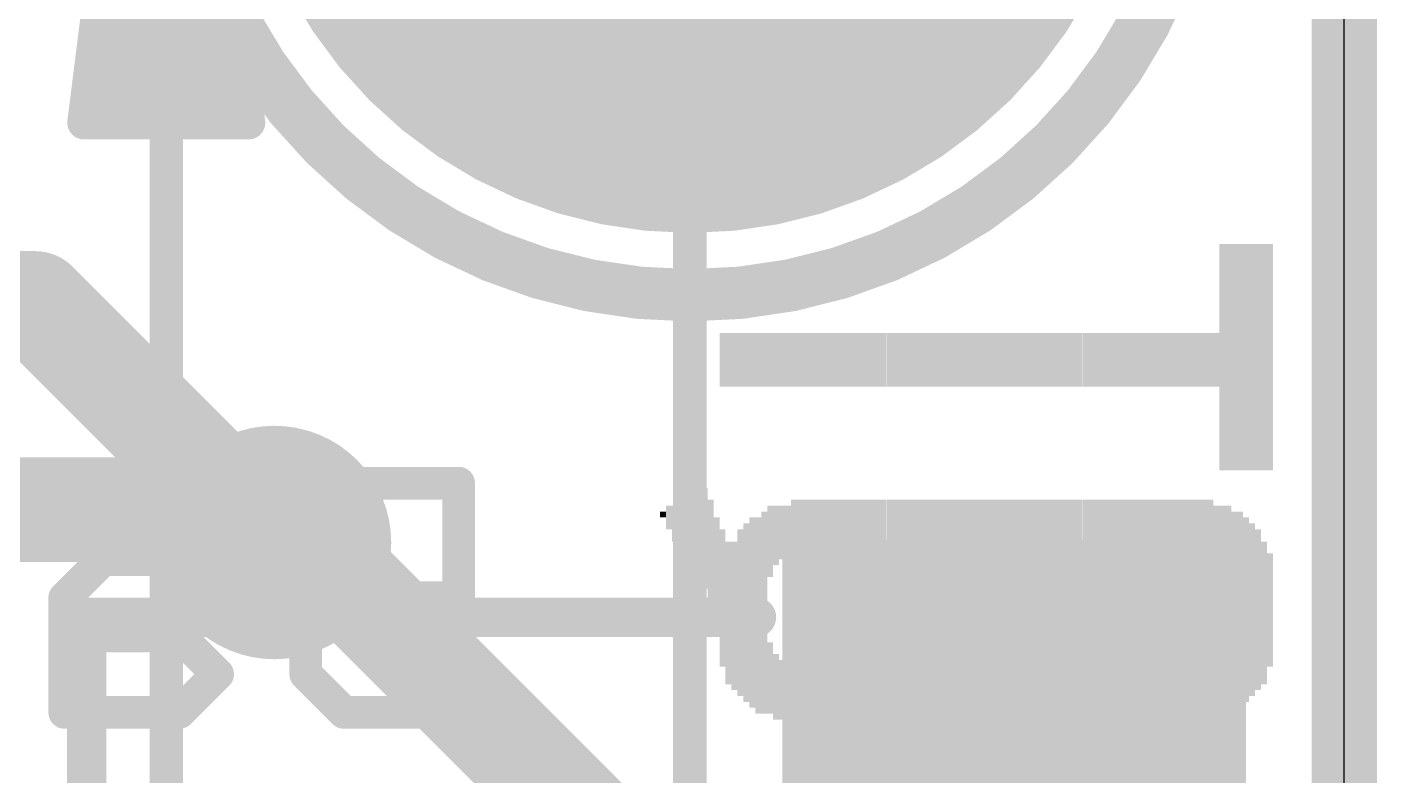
# Model space of a CAD drawing. Extents: x -3.8 to 34.1, y -4.8 to 24.4.
# Drawn here: x 20.29 to 25.53, y 11.38 to 14.28 of the extents above; entities that cross this region are included whole.
import ezdxf

# ---------------------------------------------------------------- set-up
doc = ezdxf.new("R2010")
doc.units = 0
for name, color, linetype in [('1', 12, 'CONTINUOUS'), ('16', 5, 'CONTINUOUS'), ('17', 110, 'CONTINUOUS'), ('18', 110, 'CONTINUOUS'), ('20', 53, 'CONTINUOUS'), ('21', 40, 'CONTINUOUS'), ('22', 6, 'CONTINUOUS'), ('47', 253, 'CONTINUOUS')]:
    doc.layers.add(name, color=color, linetype=linetype)

# ---------------------------------------------------------------- blocks, each defined once
blk = doc.blocks.new('RECT')
blk.add_solid([(-0.5, -0.5), (0.5, -0.5), (-0.5, 0.5), (0.5, 0.5)])
blk = doc.blocks.new('ROUNDP')
at = {"const_width": 0.5}
blk.add_lwpolyline([(0, -0.25, 1), (0, 0.25, 1), (0, -0.25)], format="xyb", dxfattribs=at)
blk = doc.blocks.new('ROUNDV')
at = {"const_width": 0.5}
blk.add_lwpolyline([(0, -0.25, 1), (0, 0.25, 1), (0, -0.25)], format="xyb", dxfattribs=at)

msp = doc.modelspace()

# ---------------------------------------------------------------- linework, layer by layer
at = {"layer": '1'}
for points, const_width in [([(25.4, 17.78), (25.4, 0)], 0.254), ([(21.121, 12.407), (18.572, 12.407)], 0.4064), ([(21.248, 12.28), (21.121, 12.407)], 0.4064), ([(21.375, 12.28), (21.248, 12.28)], 0.4064), ([(23.114, 10.541), (21.375, 12.28)], 0.4064)]:
    msp.add_lwpolyline(points, dxfattribs=dict(at, const_width=const_width))
at = {"layer": '1', "const_width": 0.2032}
for points in [[(21.1928, 12.4788, 1), (21.0492, 12.3352)], [(21.121, 12.3054, 1), (21.121, 12.5086)], [(21.248, 12.3816, 1), (21.248, 12.1784)], [(21.4468, 12.3518, 1), (21.3032, 12.2082)], [(21.375, 12.1784, 1), (21.375, 12.3816)], [(21.1762, 12.2082, 1), (21.3198, 12.3518)]]:
    msp.add_lwpolyline(points, format="xyb", dxfattribs=at)
at = {"layer": '16'}
for points, const_width in [([(25.4, 17.78), (25.4, 0)], 0.254), ([(20.32, 13.208), (10.541, 13.208)], 0.4064), ([(21.248, 12.28), (20.32, 13.208)], 0.4064)]:
    msp.add_lwpolyline(points, dxfattribs=dict(at, const_width=const_width))
at = {"layer": '16', "const_width": 0.2032}
for points in [[(20.3918, 13.2798, 1), (20.2482, 13.1362)], [(20.32, 13.1064, 1), (20.32, 13.3096)], [(21.1762, 12.2082, 1), (21.3198, 12.3518)]]:
    msp.add_lwpolyline(points, format="xyb", dxfattribs=at)
at = {"layer": '20'}
msp.add_line((25.4, 2.54), (25.4, 15.24), dxfattribs=at)
at = {"layer": '21'}
for points, const_width in [([(22.86, 13.24, 1), (22.86, 17.24, 1), (22.86, 13.24)], 0.2032), ([(20.5571, 11.99, 1), (20.4809, 11.99)], 0.0762), ([(20.519, 12.0281, 1), (20.519, 11.9519)], 0.0762), ([(23.119, 11.9519, 1), (23.119, 12.0281)], 0.0762)]:
    msp.add_lwpolyline(points, format="xyb", dxfattribs=dict(at, const_width=const_width))
at = {"layer": '21', "const_width": 0.1524}
for points in [[(20.519, 10.79), (20.519, 11.99)], [(20.519, 11.99), (23.119, 11.99)]]:
    msp.add_lwpolyline(points, dxfattribs=at)
at = {"layer": '22', "const_width": 0.127}
for points in [[(21.5179, 12.5103), (21.3696, 12.362)], [(21.9628, 12.5103), (21.5179, 12.5103)], [(21.9628, 11.6205), (21.9628, 12.5103)], [(21.3696, 12.362), (21.3696, 12.2137)], [(20.5824, 12.2137), (20.4341, 12.0654)], [(20.879, 12.2137), (20.5824, 12.2137)], [(21.3696, 12.2137), (21.5179, 12.0654)], [(20.4341, 12.0654), (20.4341, 11.6205)], [(21.5179, 12.0654), (21.3696, 11.9171)], [(21.9628, 12.0654), (21.5179, 12.0654)], [(20.879, 11.9171), (20.4341, 11.9171)], [(21.0273, 11.7688), (20.879, 11.9171)], [(21.3696, 11.9171), (21.3696, 11.7688)], [(20.879, 11.6205), (21.0273, 11.7688)], [(21.3696, 11.7688), (21.5179, 11.6205)], [(20.4341, 11.6205), (20.879, 11.6205)], [(21.5179, 11.6205), (21.9628, 11.6205)]]:
    msp.add_lwpolyline(points, dxfattribs=at)
at = {"layer": '22', "const_width": 0.0635}
for points in [[(21.5179, 12.542, 1), (21.5179, 12.4785)], [(21.5403, 12.4878, 1), (21.4954, 12.5327)], [(21.9945, 12.5103, 1), (21.931, 12.5103)], [(21.9628, 12.4785, 1), (21.9628, 12.542)], [(21.4014, 12.362, 1), (21.3379, 12.362)], [(21.3472, 12.3844, 1), (21.3921, 12.3395)], [(20.5824, 12.2454, 1), (20.5824, 12.1819)], [(20.6048, 12.1912, 1), (20.5599, 12.2361)], [(20.879, 12.1819, 1), (20.879, 12.2454)], [(21.3921, 12.2361, 1), (21.3472, 12.1912)], [(21.3379, 12.2137, 1), (21.4014, 12.2137)], [(20.4658, 12.0654, 1), (20.4023, 12.0654)], [(20.4116, 12.0878, 1), (20.4565, 12.0429)], [(21.5179, 12.0971, 1), (21.5179, 12.0336)], [(21.5403, 12.0429, 1), (21.4954, 12.0878)], [(21.4954, 12.0429, 1), (21.5403, 12.0878)], [(21.9628, 12.0336, 1), (21.9628, 12.0971)], [(20.4341, 11.9488, 1), (20.4341, 11.8853)], [(20.9014, 11.9395, 1), (20.8565, 11.8946)], [(20.879, 11.8853, 1), (20.879, 11.9488)], [(21.4014, 11.9171, 1), (21.3379, 11.9171)], [(21.3472, 11.9395, 1), (21.3921, 11.8946)], [(21.0497, 11.7463, 1), (21.0048, 11.7912)], [(21.0048, 11.7463, 1), (21.0497, 11.7912)], [(21.3921, 11.7912, 1), (21.3472, 11.7463)], [(21.3379, 11.7688, 1), (21.4014, 11.7688)], [(20.4341, 11.6523, 1), (20.4341, 11.5887)], [(20.879, 11.5887, 1), (20.879, 11.6523)], [(21.5179, 11.6523, 1), (21.5179, 11.5887)], [(21.9628, 11.5887, 1), (21.9628, 11.6523)], [(20.4023, 11.6205, 1), (20.4658, 11.6205)], [(20.8565, 11.643, 1), (20.9014, 11.598)], [(21.4954, 11.598, 1), (21.5403, 11.643)], [(21.931, 11.6205, 1), (21.9945, 11.6205)]]:
    msp.add_lwpolyline(points, format="xyb", dxfattribs=at)
at = {"layer": '47', "const_width": 0.13}
for points in [[(22.86, 2.413), (22.86, 22.016)], [(20.828, 16.445), (20.5088, 13.91)], [(20.828, 16.445), (20.568, 13.91)], [(20.828, 16.445), (20.698, 13.91)], [(20.828, 0.065), (20.828, 16.445)], [(21.1472, 13.91), (20.828, 16.445)], [(20.958, 13.91), (20.828, 16.445)], [(21.088, 13.91), (20.828, 16.445)], [(20.5088, 13.91), (21.1472, 13.91)]]:
    msp.add_lwpolyline(points, dxfattribs=at)
at = {"layer": '47', "const_width": 0.065}
for points in [[(20.4765, 13.9141, 1), (20.541, 13.9059)], [(20.5088, 13.9425, 1), (20.5088, 13.8775)], [(20.5357, 13.9133, 1), (20.6003, 13.9067)], [(20.6655, 13.9117, 1), (20.7305, 13.9083)], [(20.9255, 13.9083, 1), (20.9905, 13.9117)], [(21.0557, 13.9067, 1), (21.1203, 13.9133)], [(21.115, 13.9059, 1), (21.1795, 13.9141)], [(21.1472, 13.8775, 1), (21.1472, 13.9425)]]:
    msp.add_lwpolyline(points, format="xyb", dxfattribs=at)

# ---------------------------------------------------------------- block references
at = {"layer": '1', "xscale": 1.8, "yscale": 1.2, "rotation": 180}
msp.add_blockref('RECT', (24.119, 11.69), dxfattribs=at)
at = {"layer": '17', "xscale": 3.516, "yscale": 3.516}
msp.add_blockref('ROUNDP', (22.86, 15.24), dxfattribs=at)
msp.add_blockref('ROUNDP', (22.86, 15.24), dxfattribs=at)
at = {"layer": '18', "xscale": 0.9064, "yscale": 0.9064}
msp.add_blockref('ROUNDV', (21.248, 12.28), dxfattribs=at)
msp.add_blockref('ROUNDV', (21.248, 12.28), dxfattribs=at)
at = {"layer": '22', "rotation": 90}
for p, xscale, yscale in [((24.9267, 12.9997), 0.8788, 0.0231), ((24.9498, 12.9997), 0.8788, 0.0231), ((24.9729, 12.9997), 0.8788, 0.0231), ((24.996, 12.9997), 0.8788, 0.0231), ((25.019, 12.9997), 0.8788, 0.0229), ((25.042, 12.9997), 0.8788, 0.0231), ((25.0651, 12.9997), 0.8788, 0.0231), ((25.0882, 12.9997), 0.8788, 0.0231), ((25.1113, 12.9997), 0.8788, 0.0231), ((22.987, 12.9896), 0.2083, 0.0229), ((23.01, 12.9896), 0.2083, 0.0231), ((23.0331, 12.9896), 0.2083, 0.0231), ((23.0562, 12.9896), 0.2083, 0.0231), ((23.0793, 12.9896), 0.2083, 0.0231), ((23.1024, 12.9896), 0.2083, 0.0231), ((23.1256, 12.9896), 0.2083, 0.0231), ((23.1487, 12.9896), 0.2083, 0.0231), ((23.1718, 12.9896), 0.2083, 0.0231), ((23.1949, 12.9896), 0.2083, 0.0231), ((23.218, 12.9896), 0.2083, 0.0231), ((23.241, 12.9896), 0.2083, 0.0229), ((23.264, 12.9896), 0.2083, 0.0231), ((23.2871, 12.9896), 0.2083, 0.0231), ((23.3102, 12.9896), 0.2083, 0.0231), ((23.3333, 12.9896), 0.2083, 0.0231), ((23.3564, 12.9896), 0.2083, 0.0231), ((23.3796, 12.9896), 0.2083, 0.0231), ((23.4027, 12.9896), 0.2083, 0.0231), ((23.4258, 12.9896), 0.2083, 0.0231), ((23.4489, 12.9896), 0.2083, 0.0231), ((23.472, 12.9896), 0.2083, 0.0231), ((23.495, 12.9896), 0.2083, 0.0229), ((23.518, 12.9896), 0.2083, 0.0231), ((23.5411, 12.9896), 0.2083, 0.0231), ((23.5642, 12.9896), 0.2083, 0.0231), ((23.5873, 12.9896), 0.2083, 0.0231), ((23.6104, 12.9896), 0.2083, 0.0231), ((23.6336, 12.9896), 0.2083, 0.0231), ((23.6567, 12.9896), 0.2083, 0.0231), ((23.6798, 12.9896), 0.2083, 0.0231), ((23.7029, 12.9896), 0.2083, 0.0231), ((23.726, 12.9896), 0.2083, 0.0231), ((23.749, 12.9896), 0.2083, 0.0229), ((23.772, 12.9896), 0.2083, 0.0231), ((23.7951, 12.9896), 0.2083, 0.0231), ((23.8182, 12.9896), 0.2083, 0.0231), ((23.8413, 12.9896), 0.2083, 0.0231), ((23.8644, 12.9896), 0.2083, 0.0231), ((23.8876, 12.9896), 0.2083, 0.0231), ((23.9107, 12.9896), 0.2083, 0.0231), ((23.9338, 12.9896), 0.2083, 0.0231), ((23.9569, 12.9896), 0.2083, 0.0231), ((23.98, 12.9896), 0.2083, 0.0231), ((24.003, 12.9896), 0.2083, 0.0229), ((24.026, 12.9896), 0.2083, 0.0231), ((24.0491, 12.9896), 0.2083, 0.0231), ((24.0722, 12.9896), 0.2083, 0.0231), ((24.0953, 12.9896), 0.2083, 0.0231), ((24.1184, 12.9896), 0.2083, 0.0231), ((24.1416, 12.9896), 0.2083, 0.0231), ((24.1647, 12.9896), 0.2083, 0.0231), ((24.1878, 12.9896), 0.2083, 0.0231), ((24.2109, 12.9896), 0.2083, 0.0231), ((24.234, 12.9896), 0.2083, 0.0231), ((24.257, 12.9896), 0.2083, 0.0229), ((24.28, 12.9896), 0.2083, 0.0231), ((24.3031, 12.9896), 0.2083, 0.0231), ((24.3262, 12.9896), 0.2083, 0.0231), ((24.3493, 12.9896), 0.2083, 0.0231), ((24.3724, 12.9896), 0.2083, 0.0231), ((24.3956, 12.9896), 0.2083, 0.0231), ((24.4187, 12.9896), 0.2083, 0.0231), ((24.4418, 12.9896), 0.2083, 0.0231), ((24.4649, 12.9896), 0.2083, 0.0231), ((24.488, 12.9896), 0.2083, 0.0231), ((24.511, 12.9896), 0.2083, 0.0229), ((24.534, 12.9896), 0.2083, 0.0231), ((24.5571, 12.9896), 0.2083, 0.0231), ((24.5802, 12.9896), 0.2083, 0.0231), ((24.6033, 12.9896), 0.2083, 0.0231), ((24.6264, 12.9896), 0.2083, 0.0231), ((24.6496, 12.9896), 0.2083, 0.0231), ((24.6727, 12.9896), 0.2083, 0.0231), ((24.6958, 12.9896), 0.2083, 0.0231), ((24.7189, 12.9896), 0.2083, 0.0231), ((24.742, 12.9896), 0.2083, 0.0231), ((24.765, 12.9896), 0.2083, 0.0229), ((24.788, 12.9896), 0.2083, 0.0231), ((24.8111, 12.9896), 0.2083, 0.0231), ((24.8342, 12.9896), 0.2083, 0.0231), ((24.8573, 12.9896), 0.2083, 0.0231), ((24.8804, 12.9896), 0.2083, 0.0231), ((24.9036, 12.9896), 0.2083, 0.0231), ((22.8947, 12.319), 0.3454, 0.0231), ((22.9178, 12.2961), 0.3912, 0.0231), ((22.7791, 12.3774), 0.0914, 0.0231), ((22.8022, 12.3533), 0.1397, 0.0231), ((22.8253, 12.3533), 0.1854, 0.0231), ((22.8484, 12.3419), 0.254, 0.0231), ((22.8716, 12.319), 0.2997, 0.0231), ((22.9409, 12.2492), 0.3937, 0.0231), ((23.1718, 12.2847), 0.2769, 0.0231), ((23.1949, 12.3076), 0.2311, 0.0231), ((23.218, 12.319), 0.2083, 0.0231), ((23.241, 12.319), 0.2083, 0.0229), ((23.264, 12.3419), 0.2083, 0.0231), ((23.2871, 12.3419), 0.2083, 0.0231), ((23.3102, 12.3419), 0.2083, 0.0231), ((23.3333, 12.3419), 0.2083, 0.0231), ((23.3564, 12.3419), 0.2083, 0.0231), ((23.3796, 12.3419), 0.2083, 0.0231), ((23.4027, 12.3419), 0.2083, 0.0231), ((23.4258, 12.3419), 0.2083, 0.0231), ((23.4489, 12.3419), 0.2083, 0.0231), ((23.472, 12.3419), 0.2083, 0.0231), ((23.495, 12.3419), 0.2083, 0.0229), ((23.518, 12.3419), 0.2083, 0.0231), ((23.5411, 12.3419), 0.2083, 0.0231), ((23.5642, 12.3419), 0.2083, 0.0231), ((23.5873, 12.3419), 0.2083, 0.0231), ((23.6104, 12.3419), 0.2083, 0.0231), ((23.6336, 12.3419), 0.2083, 0.0231), ((23.6567, 12.3419), 0.2083, 0.0231), ((23.6798, 12.3419), 0.2083, 0.0231), ((23.7029, 12.3419), 0.2083, 0.0231), ((23.726, 12.3419), 0.2083, 0.0231), ((23.749, 12.3419), 0.2083, 0.0229), ((23.772, 12.3419), 0.2083, 0.0231), ((23.7951, 12.3419), 0.2083, 0.0231), ((23.8182, 12.3419), 0.2083, 0.0231), ((23.8413, 12.3419), 0.2083, 0.0231), ((23.8644, 12.3419), 0.2083, 0.0231), ((23.8876, 12.3419), 0.2083, 0.0231), ((23.9107, 12.3419), 0.2083, 0.0231), ((23.9338, 12.3419), 0.2083, 0.0231), ((23.9569, 12.3419), 0.2083, 0.0231), ((23.98, 12.3419), 0.2083, 0.0231), ((24.003, 12.3419), 0.2083, 0.0229), ((24.026, 12.3419), 0.2083, 0.0231), ((24.0491, 12.3419), 0.2083, 0.0231), ((24.0722, 12.3419), 0.2083, 0.0231), ((24.0953, 12.3419), 0.2083, 0.0231), ((24.1184, 12.3419), 0.2083, 0.0231), ((24.1416, 12.3419), 0.2083, 0.0231), ((24.1647, 12.3419), 0.2083, 0.0231), ((24.1878, 12.3419), 0.2083, 0.0231), ((24.2109, 12.3419), 0.2083, 0.0231), ((24.234, 12.3419), 0.2083, 0.0231), ((24.257, 12.3419), 0.2083, 0.0229), ((24.28, 12.3419), 0.2083, 0.0231), ((24.3031, 12.3419), 0.2083, 0.0231), ((24.3262, 12.3419), 0.2083, 0.0231), ((24.3493, 12.3419), 0.2083, 0.0231), ((24.3724, 12.3419), 0.2083, 0.0231), ((24.3956, 12.3419), 0.2083, 0.0231), ((24.4187, 12.3419), 0.2083, 0.0231), ((24.4418, 12.3419), 0.2083, 0.0231), ((24.4649, 12.3419), 0.2083, 0.0231), ((24.488, 12.3419), 0.2083, 0.0231), ((24.511, 12.3419), 0.2083, 0.0229), ((24.534, 12.3419), 0.2083, 0.0231), ((24.5571, 12.3419), 0.2083, 0.0231), ((24.5802, 12.3419), 0.2083, 0.0231), ((24.6033, 12.3419), 0.2083, 0.0231), ((24.6264, 12.3419), 0.2083, 0.0231), ((24.6496, 12.3419), 0.2083, 0.0231), ((24.6727, 12.3419), 0.2083, 0.0231), ((24.6958, 12.3419), 0.2083, 0.0231), ((24.7189, 12.3419), 0.2083, 0.0231), ((24.742, 12.3419), 0.2083, 0.0231), ((24.765, 12.3419), 0.2083, 0.0229), ((24.788, 12.3419), 0.2083, 0.0231), ((24.8111, 12.3419), 0.2083, 0.0231), ((24.8342, 12.3419), 0.2083, 0.0231), ((24.8573, 12.3304), 0.2311, 0.0231), ((24.8804, 12.3304), 0.2311, 0.0231), ((24.9036, 12.3076), 0.2311, 0.0231), ((24.9267, 12.2847), 0.2769, 0.0231), ((24.9498, 12.0193), 0.8077, 0.0231), ((22.756, 12.3889), 0.0229, 0.0231), ((22.964, 12.1463), 0.4623, 0.0231), ((23.1024, 12.0079), 0.7391, 0.0231), ((23.1256, 11.9964), 0.762, 0.0231), ((23.1487, 12.0079), 0.7849, 0.0231), ((24.9729, 12.0193), 0.762, 0.0231), ((24.996, 12.0193), 0.762, 0.0231), ((25.019, 12.0193), 0.7163, 0.0229), ((22.987, 12.065), 0.5334, 0.0229), ((23.0562, 12.0079), 0.6477, 0.0231), ((23.0793, 12.0079), 0.6934, 0.0231), ((25.042, 12.0193), 0.6706, 0.0231), ((25.0651, 12.0193), 0.6248, 0.0231), ((23.01, 12.0066), 0.5537, 0.0231), ((23.0331, 11.9952), 0.5766, 0.0231), ((25.0882, 12.0066), 0.5537, 0.0231), ((25.1113, 12.018), 0.4394, 0.0231), ((23.1718, 11.7538), 0.2769, 0.0231), ((23.1949, 11.7196), 0.254, 0.0231), ((24.9036, 11.7196), 0.254, 0.0231), ((24.9267, 11.7538), 0.2769, 0.0231), ((23.218, 11.7081), 0.2311, 0.0231), ((23.241, 11.6954), 0.2057, 0.0229), ((23.264, 11.6954), 0.2057, 0.0231), ((23.2871, 11.6954), 0.2057, 0.0231), ((23.3102, 11.6954), 0.2057, 0.0231), ((24.765, 11.6954), 0.2057, 0.0229), ((24.788, 11.6954), 0.2057, 0.0231), ((24.8111, 11.6954), 0.2057, 0.0231), ((24.8342, 11.6954), 0.2057, 0.0231), ((24.8573, 11.6954), 0.2057, 0.0231), ((24.8804, 11.7081), 0.2311, 0.0231), ((23.3333, 11.684), 0.1829, 0.0231), ((23.3564, 11.684), 0.1829, 0.0231), ((23.3796, 11.684), 0.1829, 0.0231), ((23.4027, 11.684), 0.1829, 0.0231), ((23.4258, 11.684), 0.1829, 0.0231), ((23.4489, 11.684), 0.1829, 0.0231), ((23.472, 11.684), 0.1829, 0.0231), ((23.495, 11.684), 0.1829, 0.0229), ((23.518, 11.684), 0.1829, 0.0231), ((23.5411, 11.684), 0.1829, 0.0231), ((23.5642, 11.684), 0.1829, 0.0231), ((23.5873, 11.684), 0.1829, 0.0231), ((23.6104, 11.684), 0.1829, 0.0231), ((23.6336, 11.684), 0.1829, 0.0231), ((23.6567, 11.684), 0.1829, 0.0231), ((23.6798, 11.684), 0.1829, 0.0231), ((23.7029, 11.684), 0.1829, 0.0231), ((23.726, 11.684), 0.1829, 0.0231), ((23.749, 11.684), 0.1829, 0.0229), ((23.772, 11.684), 0.1829, 0.0231), ((23.7951, 11.684), 0.1829, 0.0231), ((23.8182, 11.684), 0.1829, 0.0231), ((23.8413, 11.684), 0.1829, 0.0231), ((23.8644, 11.684), 0.1829, 0.0231), ((23.8876, 11.684), 0.1829, 0.0231), ((23.9107, 11.684), 0.1829, 0.0231), ((23.9338, 11.684), 0.1829, 0.0231), ((23.9569, 11.684), 0.1829, 0.0231), ((23.98, 11.684), 0.1829, 0.0231), ((24.003, 11.684), 0.1829, 0.0229), ((24.026, 11.684), 0.1829, 0.0231), ((24.0491, 11.684), 0.1829, 0.0231), ((24.0722, 11.684), 0.1829, 0.0231), ((24.0953, 11.684), 0.1829, 0.0231), ((24.1184, 11.684), 0.1829, 0.0231), ((24.1416, 11.684), 0.1829, 0.0231), ((24.1647, 11.684), 0.1829, 0.0231), ((24.1878, 11.684), 0.1829, 0.0231), ((24.2109, 11.684), 0.1829, 0.0231), ((24.234, 11.684), 0.1829, 0.0231), ((24.257, 11.684), 0.1829, 0.0229), ((24.28, 11.684), 0.1829, 0.0231), ((24.3031, 11.684), 0.1829, 0.0231), ((24.3262, 11.684), 0.1829, 0.0231), ((24.3493, 11.684), 0.1829, 0.0231), ((24.3724, 11.684), 0.1829, 0.0231), ((24.3956, 11.684), 0.1829, 0.0231), ((24.4187, 11.684), 0.1829, 0.0231), ((24.4418, 11.684), 0.1829, 0.0231), ((24.4649, 11.684), 0.1829, 0.0231), ((24.488, 11.684), 0.1829, 0.0231), ((24.511, 11.684), 0.1829, 0.0229), ((24.534, 11.684), 0.1829, 0.0231), ((24.5571, 11.684), 0.1829, 0.0231), ((24.5802, 11.684), 0.1829, 0.0231), ((24.6033, 11.684), 0.1829, 0.0231), ((24.6264, 11.684), 0.1829, 0.0231), ((24.6496, 11.684), 0.1829, 0.0231), ((24.6727, 11.684), 0.1829, 0.0231), ((24.6958, 11.684), 0.1829, 0.0231), ((24.7189, 11.684), 0.1829, 0.0231), ((24.742, 11.684), 0.1829, 0.0231)]:
    msp.add_blockref('RECT', p, dxfattribs=dict(at, xscale=xscale, yscale=yscale))

doc.saveas('drawing.dxf')
